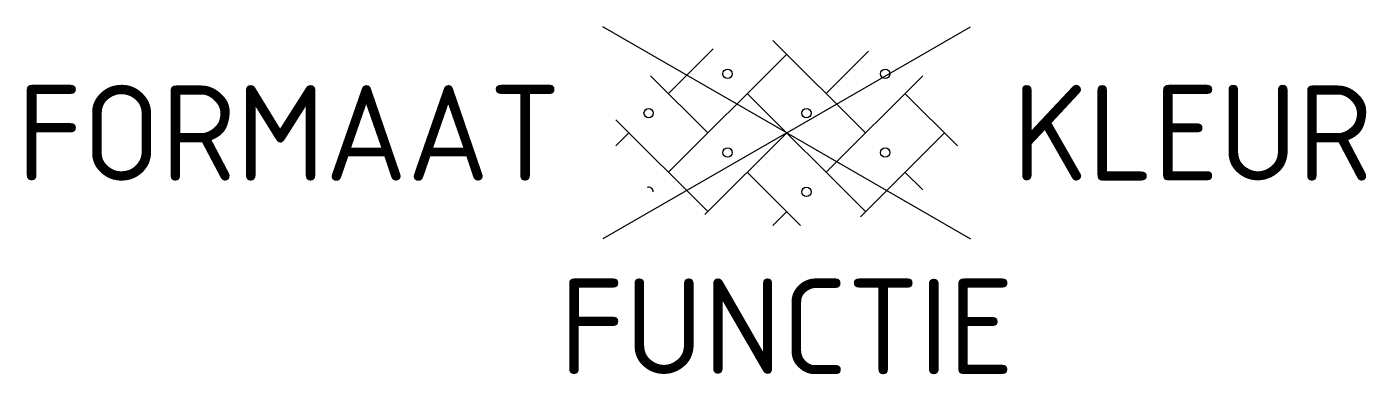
# Model space of a CAD drawing. Header units: metres. Extents: x -14.3 to 10.9, y -4.5 to 2.
import ezdxf
from ezdxf.enums import TextEntityAlignment as Align

# ---------------------------------------------------------------- set-up
doc = ezdxf.new("R2010")
doc.units = ezdxf.units.M
doc.styles.add('NLCS-ISO', font='NLCS-ISO.ttf')

msp = doc.modelspace()

# ---------------------------------------------------------------- linework, layer by layer
for p, q in [((0, 0), (-3.464, 2)), ((0, 0), (3.464, 2)), ((-2.227, 0.742), (-1.387, 1.583)), ((-0.259, 1.744), (1.485, 0)), ((0.742, 0.742), (1.541, 1.541)), ((-2.227, -0.742), (0, 1.485)), ((-2.562, 1.077), (-1.485, 0)), ((0.742, -0.742), (2.562, 1.077)), ((-0.742, 0.742), (1.485, -1.485)), ((2.227, 0.742), (3.217, -0.247)), ((0, 0), (-3.464, -2)), ((-3.217, 0.247), (-1.485, -1.485)), ((-3.217, -0.247), (-2.97, 0)), ((-1.541, -1.541), (0, 0)), ((0, 0), (3.464, -2)), ((1.387, -1.583), (2.97, 0)), ((-0.742, -0.742), (0.259, -1.744)), ((2.227, -0.742), (2.562, -1.077)), ((-0.259, -1.744), (0, -1.485))]:
    msp.add_line(p, q)
for centre in [(-1.114, 1.114), (1.856, 1.114), (-2.599, 0.371), (0.371, 0.371), (-1.114, -0.371), (1.856, -0.371), (0.371, -1.114)]:
    msp.add_circle(centre, 0.0881)
msp.add_arc((-2.599, -1.114), 0.0881, 1.5262, 108.8332)

# ---------------------------------------------------------------- texts
at = {"style": 'NLCS-ISO'}
msp.add_attdef('FORMAAT', text='KF', height=1.8, dxfattribs=at).set_placement((-4.25, 0), align=Align.MIDDLE_RIGHT)
msp.add_attdef('KLEUR', text='RD', height=1.8, dxfattribs=at).set_placement((4.25, 0), align=Align.MIDDLE_LEFT)
at = {"style": 'NLCS-ISO', "flags": 1}
msp.add_attdef('FUNCTIE', text='', height=1.8, dxfattribs=at).set_placement((0, -2.75), align=Align.TOP_CENTER)

doc.saveas('drawing.dxf')
